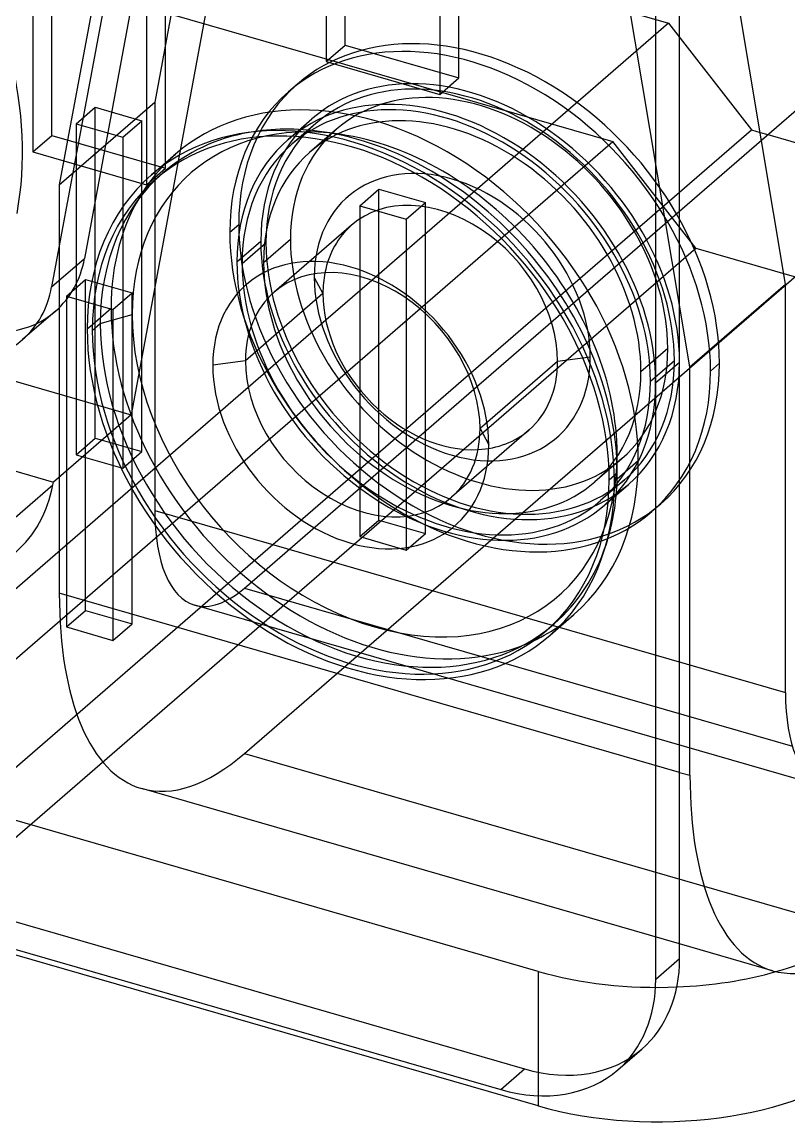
# Model space of a CAD drawing. Header units: millimetres. Extents: x -10.3 to 24, y -6.5 to 12.4.
# Drawn here: x 11.12 to 17.54, y -6.52 to 2.73 of the extents above; entities that cross this region are included whole.
import ezdxf

# ---------------------------------------------------------------- set-up
doc = ezdxf.new("R2010")
doc.units = ezdxf.units.MM
doc.layers.add('MAIN-1', color=7, linetype='Continuous')
doc.layers.add('MAIN-2', color=7, linetype='Continuous')

msp = doc.modelspace()

# ---------------------------------------------------------------- linework, layer by layer
at = {"layer": 'MAIN-1'}
for p, q in [((17.5124, 0.5305), (16.7641, 4.99)), ((16.6258, 0.3538), (16.6258, 3.0237)), ((17.3102, 1.7355), (18.7296, 2.9648)), ((16.4258, -5.2902), (16.4258, 2.8504)), ((17.2991, 1.8016), (17.3646, 1.7827)), ((12.3009, 1.4651), (12.2344, 1.4074)), ((14.0475, 0.5621), (13.662, 0.2283)), ((16.7124, -0.1623), (17.5124, 0.5305)), ((17.5124, -2.8903), (17.5124, 0.5305)), ((13.638, 0.4509), (12.988, -0.112)), ((16.7124, -0.1623), (16.6258, 0.3538)), ((16.6258, -3.5581), (16.6258, 0.3538)), ((11.6626, 0.1551), (11.7065, 0.1931)), ((12.988, -0.112), (12.7148, -0.1486)), ((16.7124, -3.5831), (16.7124, -0.1623)), ((14.3288, -0.687), (14.8581, -0.2286)), ((14.4425, -0.7479), (14.9022, -0.3498)), ((14.9539, -0.6795), (15.0271, -0.8161)), ((16.0361, -1.1074), (16.0788, -1.0704)), ((15.5741, -2.3146), (15.5076, -2.3722)), ((16.6258, -5.117), (16.6258, -3.5581)), ((16.6258, -3.5581), (16.7124, -3.5831)), ((7.5574, -4.0292), (15.1267, -6.2142)), ((15.4397, -6.3508), (10.5158, -4.9294)), ((17.4025, -5.2192), (16.6258, -4.9949)), ((16.4258, -5.2902), (16.6258, -5.117)), ((16.1087, -6.0491), (16.3087, -5.8759)), ((15.4397, -6.2663), (15.4397, -6.3508))]:
    msp.add_line(p, q, dxfattribs=at)
for centre, major_axis, ratio, start_param, end_param in [((8.0903, 2.5114), (2.2913, -2.6458), 0.75, 0.539191, 2.284521), ((13.871, -0.4824), (1.6694, -1.9276), 0.75, 0.713724, 3.141552), ((13.871, -0.4824), (-1.6366, 1.8898), 0.75, -2.427868, -0.000041), ((13.9376, -0.4247), (-1.6366, 1.8898), 0.75, -0.418655, -0.000041), ((14.071, -0.3092), (-1.6694, 1.9276), 0.75, 0.069225, 0.211081), ((13.871, -0.4824), (1.6694, -1.9276), 0.75, 3.141552, 3.855317), ((13.871, -0.4824), (-1.6366, 1.8898), 0.75, -0.000041, 0.713724), ((13.871, -0.4824), (-0.874, 1.0092), 0.75, -2.427868, 0.713724), ((13.971, -0.3958), (-0.743, 0.858), 0.75, -2.427868, -0.000041), ((14.621, 0.1671), (-0.743, 0.858), 0.75, 0.529454, 0.713724), ((13.971, -0.3958), (-0.743, 0.858), 0.75, -0.000041, 0.713724), ((14.621, 0.1671), (0.743, -0.858), 0.75, -2.427868, -0.529455), ((13.871, -0.4824), (1.6694, -1.9276), 0.75, -2.427868, -0.000041), ((13.871, -0.4824), (1.6366, -1.8898), 0.75, -2.427868, -0.000041), ((13.871, -0.4824), (0.874, -1.0092), 0.75, -2.427868, 0.713724), ((13.971, -0.3958), (0.743, -0.858), 0.75, -2.427868, -0.000041), ((13.971, -0.3958), (0.743, -0.858), 0.75, -0.000041, 0.713724), ((13.871, -0.4824), (1.6366, -1.8898), 0.75, -0.000041, 0.713724), ((13.871, -0.4824), (1.6694, -1.9276), 0.75, -0.000041, 0.713724), ((13.9376, -0.4247), (1.6366, -1.8898), 0.75, -0.000041, 0.418655), ((14.071, -0.3092), (-1.6694, 1.9276), 0.75, 2.930512, 3.072367), ((18.2624, -2.2408), (0.416, 1.4412), 0.433013, 2.158799, 3.141554), ((18.2624, -2.2408), (-0.8598, -2.9784), 0.433013, -0.982794, -0.000039), ((18.2624, -2.2408), (-0.8598, -2.9784), 0.433013, -0.000039, 0.588003), ((15.3267, -4.742), (-0.982, 1.1339), 0.75, -3.141592, -2.427868), ((16.4397, -4.3589), (-2, 0), 0.5, 1.652205, 2.090283), ((15.1267, -4.9152), (-0.982, 1.1339), 0.75, -3.141592, -2.427868), ((16.4397, -5.4848), (-2, 0), 0.5, 1.047198, 2.617994), ((15.1267, -4.9152), (-0.982, 1.1339), 0.75, 2.284521, 3.141594)]:
    msp.add_ellipse(centre, major_axis=major_axis, ratio=ratio, start_param=start_param, end_param=end_param, dxfattribs=at)
at = {"layer": 'MAIN-2'}
for p, q in [((13.8247, 2.5332), (13.8247, 8.407)), ((12.9779, 6.083), (12.2296, 2.0555)), ((14.6173, 6.0572), (14.6173, 2.1196)), ((14.7773, 2.2582), (14.7773, 6.011)), ((13.6647, 5.8847), (13.6647, 2.3946)), ((11.3674, 1.7761), (11.3674, 5.4416)), ((12.1779, 5.3902), (11.4296, 1.3627)), ((12.32, 1.5011), (12.32, 5.1666)), ((11.2074, 5.0259), (11.2074, 1.6375)), ((13.0429, 4.8871), (12.0301, -0.5644)), ((12.16, 4.7509), (12.16, 1.3625)), ((12.3567, 4.6008), (11.6405, 0.7459)), ((12.0817, 4.3626), (11.3655, 0.5077)), ((16.6258, 0.3538), (15.9641, 4.2972)), ((11.251, 4.2403), (16.5338, 2.7153)), ((11.251, 3.1145), (16.0674, 1.7241)), ((16.5338, 2.7153), (14.0475, 0.5621)), ((16.5338, 2.7153), (17.2266, 1.8225)), ((13.6647, 2.3946), (13.8247, 2.5332)), ((13.8247, 2.5332), (14.7773, 2.2582)), ((13.6647, 2.3946), (14.6173, 2.1196)), ((14.6173, 2.1196), (14.7773, 2.2582)), ((13.4239, 2.2061), (13.3489, 2.1412)), ((11.4296, 1.3627), (12.2296, 2.0555)), ((12.2296, 2.0555), (12.2296, -1.3653)), ((11.5707, 1.8733), (11.7307, 2.0119)), ((11.7307, 2.0119), (12.1204, 1.8994)), ((11.7307, -0.7594), (11.7307, 2.0119)), ((11.5707, 1.8733), (11.9604, 1.7608)), ((11.5707, 1.8733), (11.5707, -0.898)), ((11.9604, 1.7608), (12.1204, 1.8994)), ((12.1204, -0.8719), (12.1204, 1.8994)), ((13.3454, 1.7412), (13.5454, 1.9144)), ((13.578, 1.8766), (13.378, 1.7034)), ((11.2074, 1.6375), (11.3674, 1.7761)), ((11.3674, 1.7761), (12.32, 1.5011)), ((11.9604, 1.7608), (11.9604, -1.0105)), ((13.7512, 1.8282), (13.5262, 1.6333)), ((13.7808, 1.7854), (13.6283, 1.8074)), ((14.8581, -0.2286), (17.2266, 1.8225)), ((17.2266, 1.8225), (17.2991, 1.8016)), ((17.3646, 1.7827), (18.5646, 1.4363)), ((10.4674, -3.1256), (16.0674, 1.7241)), ((14.9022, -0.3498), (17.3102, 1.7355)), ((16.7603, 0.8313), (16.0674, 1.7241)), ((11.2074, 1.6375), (12.16, 1.3625)), ((12.2017, 1.4453), (12.4017, 1.6185)), ((12.16, 1.3625), (12.32, 1.5011)), ((12.9796, -3.4005), (18.5646, 1.4363)), ((11.4296, 1.3627), (11.4296, -2.0581)), ((13.9462, 1.1876), (14.1062, 1.3261)), ((14.1062, 1.3261), (14.4959, 1.2136)), ((14.1062, -1.4452), (14.1062, 1.3261)), ((14.3359, 1.0751), (14.4959, 1.2136)), ((14.4959, -1.5577), (14.4959, 1.2136)), ((13.9462, 1.1876), (14.3359, 1.0751)), ((13.9462, 1.1876), (13.9462, -1.5837)), ((12.8575, 0.9649), (12.9325, 1.0299)), ((13.878, 1.0251), (13.228, 0.4622)), ((14.3359, 1.0751), (14.3359, -1.6962)), ((12.9173, 0.7167), (13.1173, 0.8899)), ((12.9606, 0.7042), (13.1606, 0.8774)), ((13.3655, 0.9049), (13.1405, 0.71)), ((10.7603, -4.3648), (16.7603, 0.8313)), ((11.3655, 0.5077), (11.6405, 0.7459)), ((16.7603, 0.8313), (21.9897, -0.6783)), ((11.4888, 0.4305), (11.6488, 0.569)), ((11.6488, 0.569), (12.0386, 0.4565)), ((11.6488, -2.2023), (11.6488, 0.569)), ((13.5648, 0.5875), (13.638, 0.4509)), ((6.0006, 0.4256), (11.3801, -1.1273)), ((11.4888, 0.4305), (11.8786, 0.318)), ((11.4888, 0.4305), (11.4888, -2.3408)), ((11.8786, 0.318), (12.0386, 0.4565)), ((12.0386, -2.3148), (12.0386, 0.4565)), ((11.3968, 0.3039), (11.1218, 0.0657)), ((11.7065, 0.1931), (11.8626, 0.3283)), ((11.8786, 0.318), (11.8786, -2.4533)), ((13.662, 0.2283), (10.3838, -2.6107)), ((11.7059, 0.1426), (11.7725, 0.2003)), ((11.7725, 0.2003), (12.0393, 0.2773)), ((10.3165, -0.0697), (12.0301, -0.5644)), ((15.8771, -0.08), (15.6039, -0.1166)), ((16.5265, -0.0076), (16.3015, -0.2025)), ((15.6039, -0.1166), (14.9539, -0.6795)), ((16.3814, -0.2833), (16.5814, -0.1101)), ((16.4247, -0.2958), (16.6247, -0.1226)), ((16.8845, -0.1976), (16.9595, -0.1326)), ((12.0301, -0.5644), (11.3801, -1.1273)), ((10.6766, -3.8499), (14.3288, -0.687)), ((15.364, -0.6909), (14.714, -1.2538)), ((11.5707, -0.898), (11.7307, -0.7594)), ((11.7307, -0.7594), (12.1204, -0.8719)), ((12.9796, -2.0148), (14.4425, -0.7479)), ((11.5707, -0.898), (11.9604, -1.0105)), ((11.9604, -1.0105), (12.1204, -0.8719)), ((16.1026, -1.0497), (16.1026, -0.8957)), ((16.1407, -0.931), (15.9157, -1.1259)), ((16.0794, -1.1199), (16.2794, -0.9467)), ((16.1639, -1.1093), (15.9639, -1.2826)), ((16.0788, -1.0704), (16.1026, -1.0497)), ((10.0758, -2.2758), (11.3758, -1.15)), ((11.3758, -1.15), (11.3801, -1.1273)), ((15.9967, -1.3203), (16.1967, -1.1471)), ((12.2296, -1.3653), (17.5124, -2.8903)), ((16.468, -1.309), (16.393, -1.3739)), ((13.9462, -1.5837), (14.1062, -1.4452)), ((14.1062, -1.4452), (14.4959, -1.5577)), ((14.3359, -1.6962), (14.4959, -1.5577)), ((13.9462, -1.5837), (14.3359, -1.6962)), ((12.9796, -2.0148), (17.5701, -3.34)), ((16.6258, -3.5581), (11.4296, -2.0581)), ((11.4888, -2.3408), (11.6488, -2.2023)), ((11.6488, -2.2023), (12.0386, -2.3148)), ((17.8463, -3.6819), (12.5636, -2.1569)), ((15.5404, -2.41), (15.7404, -2.2368)), ((11.4888, -2.3408), (11.8786, -2.4533)), ((11.8786, -2.4533), (12.0386, -2.3148)), ((5.3068, -3.1485), (15.3267, -6.041)), ((12.9796, -3.4005), (18.1357, -4.8889)), ((16.6258, -4.9949), (12.1198, -3.6942)), ((15.4397, -5.2249), (10.6766, -3.8499)), ((15.4397, -5.2249), (15.4397, -6.2663)), ((15.1267, -6.2142), (15.3267, -6.041))]:
    msp.add_line(p, q, dxfattribs=at)
for centre, major_axis, ratio, start_param, end_param in [((14.946, 0.4486), (-1.5221, 1.7575), 0.75, -2.427868, -0.000041), ((14.871, 0.3837), (1.5221, -1.7575), 0.75, 0.713724, 3.141552), ((14.871, 0.3837), (-1.3257, 1.5308), 0.75, -2.427868, -0.000041), ((14.871, 0.3837), (-1.2929, 1.493), 0.75, -2.427868, -0.000041), ((14.071, -0.3092), (-1.6694, 1.9276), 0.75, -2.427868, -0.000041), ((14.871, 0.3837), (1.5221, -1.7575), 0.75, 3.141552, 3.855317), ((14.946, 0.4486), (-1.5221, 1.7575), 0.75, -0.000041, 0.713724), ((14.671, 0.2104), (-1.3257, 1.5308), 0.75, -2.427868, -0.000041), ((14.946, 0.4486), (-1.1947, 1.3796), 0.75, -2.427868, -0.000041), ((14.671, 0.2104), (-1.2929, 1.493), 0.75, -2.427868, -0.000041), ((14.721, 0.2537), (-1.1947, 1.3796), 0.75, -2.427868, -0.000041), ((14.071, -0.3092), (1.5358, -1.7734), 0.75, 2.427863, 3.855317), ((14.871, 0.3837), (-1.3257, 1.5308), 0.75, -0.000041, 0.713724), ((14.871, 0.3837), (-1.2929, 1.493), 0.75, -0.000041, 0.713724), ((13.9376, -0.4247), (-1.6366, 1.8898), 0.75, -0.71373, -0.418655), ((14.946, 0.4486), (-1.1947, 1.3796), 0.75, -0.000041, 0.713724), ((13.9376, -0.4247), (-1.6366, 1.8898), 0.75, -2.427868, -0.71373), ((14.071, -0.3092), (1.5358, -1.7734), 0.75, 0.713724, 2.427863), ((14.671, 0.2104), (-1.3257, 1.5308), 0.75, -0.000041, 0.713724), ((14.671, 0.2104), (-1.2929, 1.493), 0.75, -0.000041, 0.713724), ((14.071, -0.3092), (-1.6694, 1.9276), 0.75, -0.000041, 0.069225), ((14.721, 0.2537), (-1.1947, 1.3796), 0.75, -0.000041, 0.713724), ((14.721, 0.2537), (-0.874, 1.0092), 0.75, -2.427868, 0.713724), ((13.9376, -0.4247), (-1.6366, 1.8898), 0.75, -0.000041, 0.713724), ((14.071, -0.3092), (-1.6694, 1.9276), 0.75, 0.211081, 0.713724), ((14.621, 0.1671), (-0.743, 0.858), 0.75, -2.427868, -0.000041), ((14.946, 0.4486), (1.5221, -1.7575), 0.75, -2.427868, -0.000041), ((14.621, 0.1671), (-0.743, 0.858), 0.75, -0.000041, 0.529454), ((14.871, 0.3837), (1.5221, -1.7575), 0.75, -2.427868, -0.000041), ((14.871, 0.3837), (-1.3257, 1.5308), 0.75, 0.713724, 3.141552), ((14.871, 0.3837), (1.2929, -1.493), 0.75, -2.427868, -0.000041), ((14.946, 0.4486), (1.1947, -1.3796), 0.75, -2.427868, -0.000041), ((10.5915, 1.2337), (0.8052, -0.9298), 0.75, 0.000039, 0.539191), ((14.671, 0.2104), (-1.3257, 1.5308), 0.75, 0.713724, 3.141552), ((14.671, 0.2104), (1.2929, -1.493), 0.75, -2.427868, -0.000041), ((14.721, 0.2537), (1.1947, -1.3796), 0.75, -2.427868, -0.000041), ((14.721, 0.2537), (0.874, -1.0092), 0.75, -2.427868, 0.713724), ((10.3165, 0.9955), (0.8052, -0.9298), 0.75, 0.000039, 0.539191), ((10.5915, 1.2337), (0.8052, -0.9298), 0.75, -0.857072, 0.000039), ((14.071, -0.3092), (-1.6694, 1.9276), 0.75, 0.713724, 2.930512), ((13.9376, -0.4247), (1.6366, -1.8898), 0.75, -2.427868, -0.000041), ((14.071, -0.3092), (1.5358, -1.7734), 0.75, -2.427868, 0.713724), ((10.3165, 0.9955), (0.8052, -0.9298), 0.75, -0.857072, 0.000039), ((14.946, 0.4486), (1.1947, -1.3796), 0.75, -0.000041, 0.713724), ((14.621, 0.1671), (0.743, -0.858), 0.75, -0.000041, 0.713724), ((14.871, 0.3837), (1.2929, -1.493), 0.75, -0.000041, 0.713724), ((14.871, 0.3837), (-1.3257, 1.5308), 0.75, 3.141552, 3.855317), ((14.946, 0.4486), (1.5221, -1.7575), 0.75, -0.000041, 0.713724), ((14.721, 0.2537), (1.1947, -1.3796), 0.75, -0.000041, 0.713724), ((14.871, 0.3837), (1.5221, -1.7575), 0.75, -0.000041, 0.713724), ((14.671, 0.2104), (1.2929, -1.493), 0.75, -0.000041, 0.713724), ((14.671, 0.2104), (-1.3257, 1.5308), 0.75, 3.141552, 3.855317), ((14.621, 0.1671), (0.743, -0.858), 0.75, -0.529455, -0.000041), ((14.071, -0.3092), (-1.6694, 1.9276), 0.75, 3.141552, 3.855317), ((13.9376, -0.4247), (1.6366, -1.8898), 0.75, 0.418655, 0.713724), ((10.0368, -0.5274), (1.0278, -1.1868), 0.75, 0.000039, 0.539191), ((12.9796, -0.7158), (-0.416, -1.4412), 0.433013, -0.982794, -0.000039), ((12.9796, -0.7158), (-0.416, -1.4412), 0.433013, -0.000039, 0.588003), ((12.9796, -0.7158), (-0.8598, -2.9784), 0.433013, -0.982794, -0.000039), ((14.071, -0.3092), (-1.6694, 1.9276), 0.75, 3.072367, 3.141552), ((12.9796, -0.7158), (-0.8598, -2.9784), 0.433013, -0.000039, 0.588003), ((16.4397, -4.3589), (-2, 0), 0.5, 2.090283, 2.582987), ((16.4397, -4.3589), (-2, 0), 0.5, 1.047198, 1.652205), ((15.3267, -4.742), (-0.982, 1.1339), 0.75, 2.284521, 3.141594)]:
    msp.add_ellipse(centre, major_axis=major_axis, ratio=ratio, start_param=start_param, end_param=end_param, dxfattribs=at)

doc.saveas('drawing.dxf')
